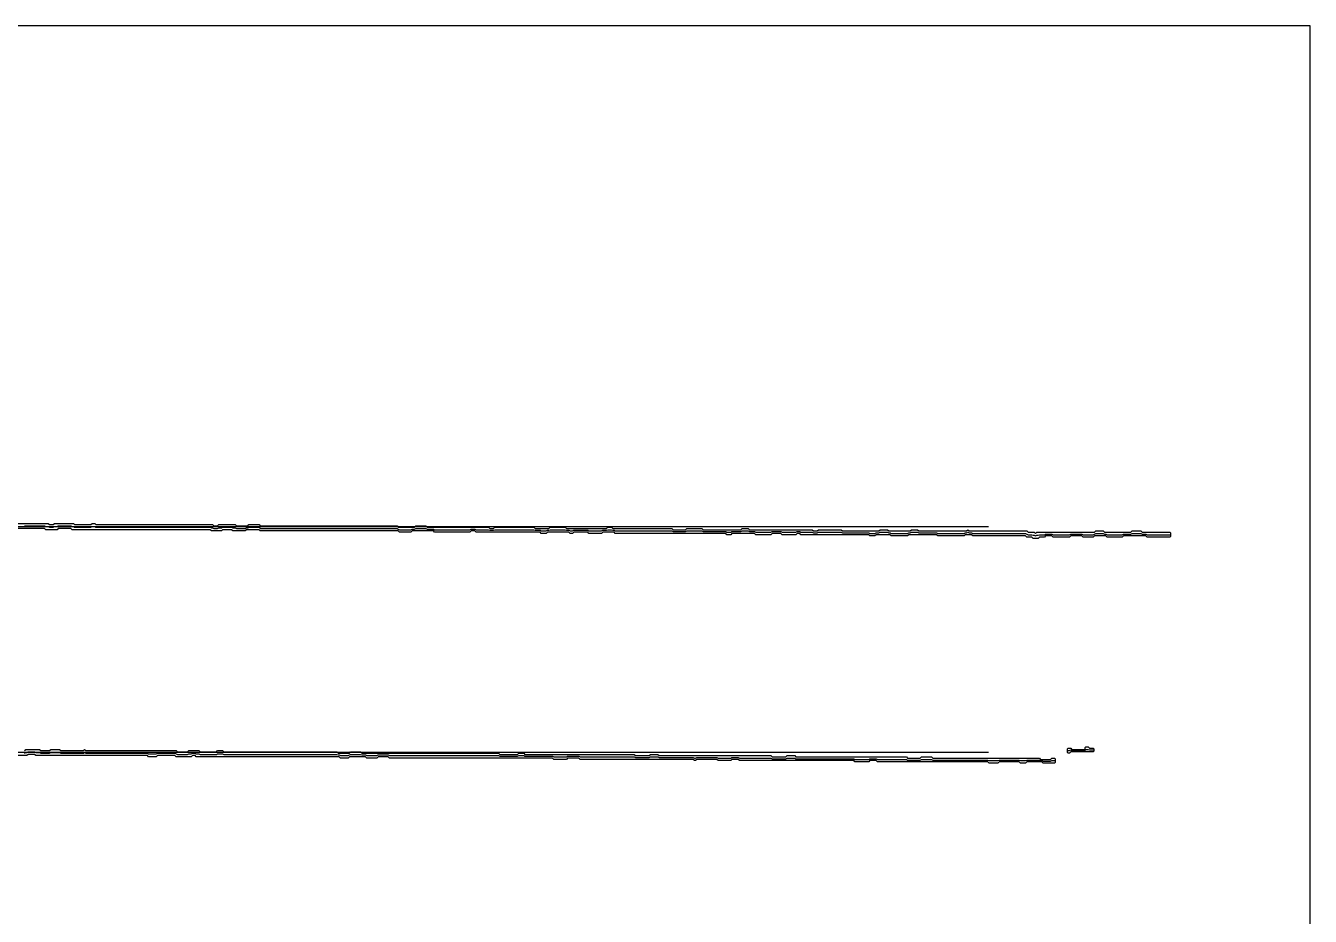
# Model space of a CAD drawing. Extents: x 0 to 57.2, y 0 to 39.6.
# Drawn here: x 28.58 to 57.16, y 19.8 to 39.6 of the extents above; entities that cross this region are included whole.
import ezdxf

# ---------------------------------------------------------------- set-up
doc = ezdxf.new("R2010")
doc.units = 13
for name, color, linetype in [('DESIGN_SCAN_PATH', 5, 'Continuous'), ('SEM_FRAME', 8, 'Continuous'), ('SEM_OBSERVED_CENTERLINES', 3, 'Continuous'), ('SEM_OBSERVED_CONTOURS', 2, 'Continuous')]:
    doc.layers.add(name, color=color, linetype=linetype)

msp = doc.modelspace()

# ---------------------------------------------------------------- linework, layer by layer
at = {"layer": 'DESIGN_SCAN_PATH'}
for points in [[(0, 28.4682), (50, 28.4682)], [(50, 23.4444), (0, 23.4444)]]:
    msp.add_lwpolyline(points, dxfattribs=at)
at = {"layer": 'SEM_FRAME'}
msp.add_lwpolyline([(0, 0), (57.15968, 0), (57.15968, 39.60429), (0, 39.60429)], close=True, dxfattribs=at)
at = {"layer": 'SEM_OBSERVED_CENTERLINES'}
for points in [[(28.55193, 28.482155), (28.57984, 28.482155), (28.60775, 28.482155), (28.63566, 28.482155), (28.66357, 28.482155), (28.69148, 28.482155), (28.71939, 28.482155), (28.7473, 28.482155), (28.77521, 28.482155), (28.80312, 28.482155), (28.83103, 28.482155), (28.85894, 28.482155), (28.88685, 28.482155), (28.91476, 28.482155), (28.94267, 28.482155), (28.97058, 28.482155), (28.99849, 28.482155), (29.0264, 28.4682), (29.05431, 28.4682), (29.08222, 28.4682), (29.11013, 28.454245), (29.13804, 28.454245), (29.16595, 28.454245), (29.19386, 28.454245), (29.22177, 28.4682), (29.24968, 28.4682), (29.27759, 28.4682), (29.3055, 28.482155), (29.33341, 28.482155), (29.36132, 28.482155), (29.38923, 28.482155), (29.41714, 28.482155), (29.44505, 28.482155), (29.47296, 28.482155), (29.50087, 28.482155), (29.52878, 28.482155), (29.55669, 28.482155), (29.5846, 28.482155), (29.61251, 28.4682), (29.64042, 28.4682), (29.66833, 28.454245), (29.69624, 28.454245), (29.72415, 28.454245), (29.75206, 28.454245), (29.77997, 28.454245), (29.80788, 28.454245), (29.83579, 28.454245), (29.8637, 28.454245), (29.89161, 28.454245), (29.91952, 28.454245), (29.94743, 28.454245), (29.97534, 28.454245), (30.00325, 28.454245), (30.03116, 28.454245), (30.05907, 28.4682), (30.08698, 28.4682), (30.11489, 28.4682), (30.1428, 28.454245), (30.17071, 28.454245), (30.19862, 28.454245), (30.22653, 28.454245), (30.25444, 28.454245), (30.28235, 28.454245), (30.31026, 28.454245), (30.33817, 28.454245), (30.36608, 28.454245), (30.39399, 28.454245), (30.4219, 28.454245), (30.44981, 28.454245), (30.47772, 28.454245), (30.50563, 28.454245), (30.53354, 28.454245), (30.56145, 28.454245), (30.58936, 28.454245), (30.61727, 28.454245), (30.64518, 28.454245), (30.67309, 28.454245), (30.701, 28.454245), (30.72891, 28.454245), (30.75682, 28.454245), (30.78473, 28.454245), (30.81264, 28.454245), (30.84055, 28.454245), (30.86846, 28.454245), (30.89637, 28.454245), (30.92428, 28.454245), (30.95219, 28.454245), (30.9801, 28.454245), (31.00801, 28.454245), (31.03592, 28.454245), (31.06383, 28.454245), (31.09174, 28.454245), (31.11965, 28.454245), (31.14756, 28.454245), (31.17547, 28.454245), (31.20338, 28.454245), (31.23129, 28.454245), (31.2592, 28.454245), (31.28711, 28.454245), (31.31502, 28.454245), (31.34293, 28.454245), (31.37084, 28.454245), (31.39875, 28.454245), (31.42666, 28.454245), (31.45457, 28.454245), (31.48248, 28.454245), (31.51039, 28.454245), (31.5383, 28.454245), (31.56621, 28.454245), (31.59412, 28.454245), (31.62203, 28.454245), (31.64994, 28.454245), (31.67785, 28.454245), (31.70576, 28.454245), (31.73367, 28.454245), (31.76158, 28.454245), (31.78949, 28.454245), (31.8174, 28.454245), (31.84531, 28.454245), (31.87322, 28.454245), (31.90113, 28.454245), (31.92904, 28.454245), (31.95695, 28.454245), (31.98486, 28.454245), (32.01277, 28.454245), (32.04068, 28.454245), (32.06859, 28.454245), (32.0965, 28.454245), (32.12441, 28.454245), (32.15232, 28.454245), (32.18023, 28.454245), (32.20814, 28.454245), (32.23605, 28.454245), (32.26396, 28.454245), (32.29187, 28.454245), (32.31978, 28.454245), (32.34769, 28.454245), (32.3756, 28.454245), (32.40351, 28.454245), (32.43142, 28.454245), (32.45933, 28.454245), (32.48724, 28.454245), (32.51515, 28.454245), (32.54306, 28.454245), (32.57097, 28.454245), (32.59888, 28.454245), (32.62679, 28.454245), (32.6547, 28.454245), (32.68261, 28.454245), (32.71052, 28.44029), (32.73843, 28.44029), (32.76634, 28.426335), (32.79425, 28.426335), (32.82216, 28.426335), (32.85007, 28.426335), (32.87798, 28.44029), (32.90589, 28.44029), (32.9338, 28.44029), (32.96171, 28.454245), (32.98962, 28.454245), (33.01753, 28.454245), (33.04544, 28.454245), (33.07335, 28.454245), (33.10126, 28.454245), (33.12917, 28.454245), (33.15708, 28.454245), (33.18499, 28.44029), (33.2129, 28.44029), (33.24081, 28.44029), (33.26872, 28.426335), (33.29663, 28.426335), (33.32454, 28.426335), (33.35245, 28.426335), (33.38036, 28.426335), (33.40827, 28.426335), (33.43618, 28.426335), (33.46409, 28.426335), (33.492, 28.44029), (33.51991, 28.44029), (33.54782, 28.454245), (33.57573, 28.454245), (33.60364, 28.454245), (33.63155, 28.454245), (33.65946, 28.454245), (33.68737, 28.454245), (33.71528, 28.454245), (33.74319, 28.454245), (33.7711, 28.454245), (33.79901, 28.426335), (33.82692, 28.426335), (33.85483, 28.426335), (33.88274, 28.426335), (33.91065, 28.426335), (33.93856, 28.426335), (33.96647, 28.426335), (33.99438, 28.426335), (34.02229, 28.426335), (34.0502, 28.426335), (34.07811, 28.426335), (34.10602, 28.426335), (34.13393, 28.426335), (34.16184, 28.426335), (34.18975, 28.426335), (34.21766, 28.426335), (34.24557, 28.426335), (34.27348, 28.426335), (34.30139, 28.426335), (34.3293, 28.426335), (34.35721, 28.426335), (34.38512, 28.426335), (34.41303, 28.426335), (34.44094, 28.426335), (34.46885, 28.426335), (34.49676, 28.426335), (34.52467, 28.426335), (34.55258, 28.426335), (34.58049, 28.426335), (34.6084, 28.426335), (34.63631, 28.426335), (34.66422, 28.426335), (34.69213, 28.426335), (34.72004, 28.426335), (34.74795, 28.426335), (34.77586, 28.426335), (34.80377, 28.426335), (34.83168, 28.426335), (34.85959, 28.426335), (34.8875, 28.426335), (34.91541, 28.426335), (34.94332, 28.426335), (34.97123, 28.426335), (34.99914, 28.426335), (35.02705, 28.426335), (35.05496, 28.426335), (35.08287, 28.426335), (35.11078, 28.426335), (35.13869, 28.426335), (35.1666, 28.426335), (35.19451, 28.426335), (35.22242, 28.426335), (35.25033, 28.426335), (35.27824, 28.426335), (35.30615, 28.426335), (35.33406, 28.426335), (35.36197, 28.426335), (35.38988, 28.426335), (35.41779, 28.426335), (35.4457, 28.426335), (35.47361, 28.426335), (35.50152, 28.426335), (35.52943, 28.426335), (35.55734, 28.426335), (35.58525, 28.426335), (35.61316, 28.426335), (35.64107, 28.426335), (35.66898, 28.426335), (35.69689, 28.426335), (35.7248, 28.426335), (35.75271, 28.426335), (35.78062, 28.426335), (35.80853, 28.426335), (35.83644, 28.426335), (35.86435, 28.426335), (35.89226, 28.426335), (35.92017, 28.426335), (35.94808, 28.426335), (35.97599, 28.426335), (36.0039, 28.426335), (36.03181, 28.426335), (36.05972, 28.426335), (36.08763, 28.426335), (36.11554, 28.426335), (36.14345, 28.426335), (36.17136, 28.426335), (36.19927, 28.426335), (36.22718, 28.426335), (36.25509, 28.426335), (36.283, 28.426335), (36.31091, 28.426335), (36.33882, 28.426335), (36.36673, 28.426335), (36.39464, 28.426335), (36.42255, 28.426335), (36.45046, 28.426335), (36.47837, 28.426335), (36.50628, 28.426335), (36.53419, 28.426335), (36.5621, 28.426335), (36.59001, 28.426335), (36.61792, 28.426335), (36.64583, 28.426335), (36.67374, 28.426335), (36.70165, 28.426335), (36.72956, 28.426335), (36.75747, 28.426335), (36.78538, 28.426335), (36.81329, 28.426335), (36.8412, 28.426335), (36.86911, 28.41238), (36.89702, 28.398425), (36.92493, 28.398425), (36.95284, 28.398425), (36.98075, 28.398425), (37.00866, 28.398425), (37.03657, 28.398425), (37.06448, 28.398425), (37.09239, 28.398425), (37.1203, 28.398425), (37.14821, 28.398425), (37.17612, 28.41238), (37.20403, 28.41238), (37.23194, 28.41238), (37.25985, 28.426335), (37.28776, 28.426335), (37.31567, 28.426335), (37.34358, 28.426335), (37.37149, 28.426335), (37.3994, 28.426335), (37.42731, 28.426335), (37.45522, 28.426335), (37.48313, 28.426335), (37.51104, 28.41238), (37.53895, 28.41238), (37.56686, 28.41238), (37.59477, 28.41238), (37.62268, 28.41238), (37.65059, 28.41238), (37.6785, 28.398425), (37.70641, 28.398425), (37.73432, 28.398425), (37.76223, 28.398425), (37.79014, 28.398425), (37.81805, 28.398425), (37.84596, 28.398425), (37.87387, 28.398425), (37.90178, 28.398425), (37.92969, 28.398425), (37.9576, 28.398425), (37.98551, 28.398425), (38.01342, 28.398425), (38.04133, 28.398425), (38.06924, 28.398425), (38.09715, 28.398425), (38.12506, 28.398425), (38.15297, 28.398425), (38.18088, 28.398425), (38.20879, 28.398425), (38.2367, 28.398425), (38.26461, 28.398425), (38.29252, 28.398425), (38.32043, 28.398425), (38.34834, 28.398425), (38.37625, 28.398425), (38.40416, 28.398425), (38.43207, 28.398425), (38.45998, 28.398425), (38.48789, 28.41238), (38.5158, 28.41238), (38.54371, 28.41238), (38.57162, 28.41238), (38.59953, 28.398425), (38.62744, 28.398425), (38.65535, 28.398425), (38.68326, 28.398425), (38.71117, 28.398425), (38.73908, 28.398425), (38.76699, 28.398425), (38.7949, 28.398425), (38.82281, 28.398425), (38.85072, 28.398425), (38.87863, 28.398425), (38.90654, 28.38447), (38.93445, 28.38447), (38.96236, 28.38447), (38.99027, 28.38447), (39.01818, 28.398425), (39.04609, 28.398425), (39.074, 28.398425), (39.10191, 28.398425), (39.12982, 28.398425), (39.15773, 28.398425), (39.18564, 28.398425), (39.21355, 28.398425), (39.24146, 28.398425), (39.26937, 28.398425), (39.29728, 28.398425), (39.32519, 28.398425), (39.3531, 28.398425), (39.38101, 28.398425), (39.40892, 28.398425), (39.43683, 28.398425), (39.46474, 28.398425), (39.49265, 28.398425), (39.52056, 28.398425), (39.54847, 28.398425), (39.57638, 28.398425), (39.60429, 28.398425), (39.6322, 28.398425), (39.66011, 28.398425), (39.68802, 28.398425), (39.71593, 28.398425), (39.74384, 28.398425), (39.77175, 28.398425), (39.79966, 28.398425), (39.82757, 28.398425), (39.85548, 28.398425), (39.88339, 28.398425), (39.9113, 28.38447), (39.93921, 28.38447), (39.96712, 28.38447), (39.99503, 28.38447), (40.02294, 28.38447), (40.05085, 28.370515), (40.07876, 28.370515), (40.10667, 28.370515), (40.13458, 28.370515), (40.16249, 28.370515), (40.1904, 28.38447), (40.21831, 28.38447), (40.24622, 28.398425), (40.27413, 28.398425), (40.30204, 28.398425), (40.32995, 28.398425), (40.35786, 28.398425), (40.38577, 28.398425), (40.41368, 28.398425), (40.44159, 28.398425), (40.4695, 28.398425), (40.49741, 28.398425), (40.52532, 28.398425), (40.55323, 28.398425), (40.58114, 28.398425), (40.60905, 28.38447), (40.63696, 28.38447), (40.66487, 28.38447), (40.69278, 28.370515), (40.72069, 28.370515), (40.7486, 28.370515), (40.77651, 28.38447), (40.80442, 28.38447), (40.83233, 28.38447), (40.86024, 28.38447), (40.88815, 28.38447), (40.91606, 28.38447), (40.94397, 28.38447), (40.97188, 28.38447), (40.99979, 28.38447), (41.0277, 28.38447), (41.05561, 28.38447), (41.08352, 28.38447), (41.11143, 28.370515), (41.13934, 28.370515), (41.16725, 28.370515), (41.19516, 28.370515), (41.22307, 28.370515), (41.25098, 28.370515), (41.27889, 28.370515), (41.3068, 28.370515), (41.33471, 28.370515), (41.36262, 28.370515), (41.39053, 28.370515), (41.41844, 28.38447), (41.44635, 28.38447), (41.47426, 28.38447), (41.50217, 28.38447), (41.53008, 28.398425), (41.55799, 28.398425), (41.5859, 28.398425), (41.61381, 28.398425), (41.64172, 28.38447), (41.66963, 28.38447), (41.69754, 28.370515), (41.72545, 28.370515), (41.75336, 28.370515), (41.78127, 28.370515), (41.80918, 28.370515), (41.83709, 28.370515), (41.865, 28.370515), (41.89291, 28.370515), (41.92082, 28.370515), (41.94873, 28.370515), (41.97664, 28.370515), (42.00455, 28.370515), (42.03246, 28.370515), (42.06037, 28.370515), (42.08828, 28.370515), (42.11619, 28.370515), (42.1441, 28.370515), (42.17201, 28.370515), (42.19992, 28.370515), (42.22783, 28.370515), (42.25574, 28.370515), (42.28365, 28.370515), (42.31156, 28.370515), (42.33947, 28.370515), (42.36738, 28.370515), (42.39529, 28.370515), (42.4232, 28.370515), (42.45111, 28.370515), (42.47902, 28.370515), (42.50693, 28.370515), (42.53484, 28.370515), (42.56275, 28.370515), (42.59066, 28.370515), (42.61857, 28.370515), (42.64648, 28.370515), (42.67439, 28.370515), (42.7023, 28.370515), (42.73021, 28.370515), (42.75812, 28.370515), (42.78603, 28.370515), (42.81394, 28.370515), (42.84185, 28.370515), (42.86976, 28.370515), (42.89767, 28.370515), (42.92558, 28.370515), (42.95349, 28.370515), (42.9814, 28.35656), (43.00931, 28.35656), (43.03722, 28.35656), (43.06513, 28.35656), (43.09304, 28.35656), (43.12095, 28.35656), (43.14886, 28.35656), (43.17677, 28.35656), (43.20468, 28.35656), (43.23259, 28.35656), (43.2605, 28.35656), (43.28841, 28.370515), (43.31632, 28.370515), (43.34423, 28.370515), (43.37214, 28.370515), (43.40005, 28.370515), (43.42796, 28.370515), (43.45587, 28.370515), (43.48378, 28.370515), (43.51169, 28.370515), (43.5396, 28.370515), (43.56751, 28.370515), (43.59542, 28.370515), (43.62333, 28.370515), (43.65124, 28.35656), (43.67915, 28.35656), (43.70706, 28.35656), (43.73497, 28.35656), (43.76288, 28.35656), (43.79079, 28.35656), (43.8187, 28.35656), (43.84661, 28.35656), (43.87452, 28.35656), (43.90243, 28.35656), (43.93034, 28.35656), (43.95825, 28.35656), (43.98616, 28.35656), (44.01407, 28.35656), (44.04198, 28.35656), (44.06989, 28.35656), (44.0978, 28.35656), (44.12571, 28.35656), (44.15362, 28.35656), (44.18153, 28.342605), (44.20944, 28.342605), (44.23735, 28.342605), (44.26526, 28.342605), (44.29317, 28.35656), (44.32108, 28.35656), (44.34899, 28.35656), (44.3769, 28.35656), (44.40481, 28.35656), (44.43272, 28.35656), (44.46063, 28.35656), (44.48854, 28.35656), (44.51645, 28.370515), (44.54436, 28.370515), (44.57227, 28.370515), (44.60018, 28.370515), (44.62809, 28.370515), (44.656, 28.370515), (44.68391, 28.35656), (44.71182, 28.35656), (44.73973, 28.35656), (44.76764, 28.35656), (44.79555, 28.35656), (44.82346, 28.342605), (44.85137, 28.342605), (44.87928, 28.342605), (44.90719, 28.342605), (44.9351, 28.342605), (44.96301, 28.342605), (44.99092, 28.342605), (45.01883, 28.342605), (45.04674, 28.342605), (45.07465, 28.342605), (45.10256, 28.342605), (45.13047, 28.342605), (45.15838, 28.342605), (45.18629, 28.35656), (45.2142, 28.35656), (45.24211, 28.35656), (45.27002, 28.35656), (45.29793, 28.35656), (45.32584, 28.35656), (45.35375, 28.35656), (45.38166, 28.35656), (45.40957, 28.342605), (45.43748, 28.342605), (45.46539, 28.342605), (45.4933, 28.342605), (45.52121, 28.342605), (45.54912, 28.342605), (45.57703, 28.342605), (45.60494, 28.342605), (45.63285, 28.342605), (45.66076, 28.342605), (45.68867, 28.342605), (45.71658, 28.342605), (45.74449, 28.35656), (45.7724, 28.35656), (45.80031, 28.35656), (45.82822, 28.342605), (45.85613, 28.342605), (45.88404, 28.342605), (45.91195, 28.342605), (45.93986, 28.342605), (45.96777, 28.342605), (45.99568, 28.342605), (46.02359, 28.342605), (46.0515, 28.342605), (46.07941, 28.342605), (46.10732, 28.32865), (46.13523, 28.32865), (46.16314, 28.32865), (46.19105, 28.32865), (46.21896, 28.342605), (46.24687, 28.342605), (46.27478, 28.342605), (46.30269, 28.342605), (46.3306, 28.342605), (46.35851, 28.342605), (46.38642, 28.342605), (46.41433, 28.342605), (46.44224, 28.342605), (46.47015, 28.342605), (46.49806, 28.342605), (46.52597, 28.342605), (46.55388, 28.342605), (46.58179, 28.342605), (46.6097, 28.342605), (46.63761, 28.342605), (46.66552, 28.342605), (46.69343, 28.342605), (46.72134, 28.342605), (46.74925, 28.32865), (46.77716, 28.32865), (46.80507, 28.32865), (46.83298, 28.32865), (46.86089, 28.32865), (46.8888, 28.32865), (46.91671, 28.32865), (46.94462, 28.32865), (46.97253, 28.32865), (47.00044, 28.32865), (47.02835, 28.32865), (47.05626, 28.32865), (47.08417, 28.32865), (47.11208, 28.32865), (47.13999, 28.32865), (47.1679, 28.32865), (47.19581, 28.32865), (47.22372, 28.32865), (47.25163, 28.32865), (47.27954, 28.32865), (47.30745, 28.32865), (47.33536, 28.32865), (47.36327, 28.314695), (47.39118, 28.314695), (47.41909, 28.314695), (47.447, 28.314695), (47.47491, 28.314695), (47.50282, 28.32865), (47.53073, 28.32865), (47.55864, 28.32865), (47.58655, 28.342605), (47.61446, 28.342605), (47.64237, 28.342605), (47.67028, 28.342605), (47.69819, 28.342605), (47.7261, 28.342605), (47.75401, 28.342605), (47.78192, 28.32865), (47.80983, 28.32865), (47.83774, 28.314695), (47.86565, 28.314695), (47.89356, 28.314695), (47.92147, 28.314695), (47.94938, 28.314695), (47.97729, 28.314695), (48.0052, 28.314695), (48.03311, 28.314695), (48.06102, 28.314695), (48.08893, 28.314695), (48.11684, 28.314695), (48.14475, 28.314695), (48.17266, 28.314695), (48.20057, 28.314695), (48.22848, 28.32865), (48.25639, 28.32865), (48.2843, 28.342605), (48.31221, 28.342605), (48.34012, 28.342605), (48.36803, 28.342605), (48.39594, 28.342605), (48.42385, 28.342605), (48.45176, 28.32865), (48.47967, 28.32865), (48.50758, 28.32865), (48.53549, 28.32865), (48.5634, 28.32865), (48.59131, 28.32865), (48.61922, 28.32865), (48.64713, 28.32865), (48.67504, 28.32865), (48.70295, 28.32865), (48.73086, 28.32865), (48.75877, 28.32865), (48.78668, 28.32865), (48.81459, 28.32865), (48.8425, 28.32865), (48.87041, 28.314695), (48.89832, 28.314695), (48.92623, 28.314695), (48.95414, 28.314695), (48.98205, 28.314695), (49.00996, 28.314695), (49.03787, 28.314695), (49.06578, 28.314695), (49.09369, 28.314695), (49.1216, 28.314695), (49.14951, 28.314695), (49.17742, 28.314695), (49.20533, 28.314695), (49.23324, 28.314695), (49.26115, 28.314695), (49.28906, 28.314695), (49.31697, 28.314695), (49.34488, 28.314695), (49.37279, 28.314695), (49.4007, 28.314695), (49.42861, 28.314695), (49.45652, 28.314695), (49.48443, 28.32865), (49.51234, 28.32865), (49.54025, 28.342605), (49.56816, 28.32865), (49.59607, 28.32865), (49.62398, 28.32865), (49.65189, 28.314695), (49.6798, 28.314695), (49.70771, 28.314695), (49.73562, 28.314695), (49.76353, 28.314695), (49.79144, 28.314695), (49.81935, 28.314695), (49.84726, 28.314695), (49.87517, 28.314695), (49.90308, 28.314695), (49.93099, 28.314695), (49.9589, 28.314695), (49.98681, 28.314695), (50.01472, 28.314695), (50.04263, 28.314695), (50.07054, 28.314695), (50.09845, 28.314695), (50.12636, 28.314695), (50.15427, 28.314695), (50.18218, 28.314695), (50.21009, 28.314695), (50.238, 28.314695), (50.26591, 28.314695), (50.29382, 28.314695), (50.32173, 28.314695), (50.34964, 28.314695), (50.37755, 28.314695), (50.40546, 28.314695), (50.43337, 28.314695), (50.46128, 28.314695), (50.48919, 28.314695), (50.5171, 28.314695), (50.54501, 28.314695), (50.57292, 28.314695), (50.60083, 28.314695), (50.62874, 28.314695), (50.65665, 28.314695), (50.68456, 28.314695), (50.71247, 28.314695), (50.74038, 28.314695), (50.76829, 28.314695), (50.7962, 28.314695), (50.82411, 28.314695), (50.85202, 28.30074), (50.87993, 28.286785), (50.90784, 28.286785), (50.93575, 28.286785), (50.96366, 28.286785), (50.99157, 28.27283), (51.01948, 28.27283), (51.04739, 28.258875), (51.0753, 28.27283), (51.10321, 28.27283), (51.13112, 28.286785), (51.15903, 28.286785), (51.18694, 28.286785), (51.21485, 28.286785), (51.24276, 28.286785), (51.27067, 28.30074), (51.29858, 28.30074), (51.32649, 28.30074), (51.3544, 28.30074), (51.38231, 28.30074), (51.41022, 28.30074), (51.43813, 28.286785), (51.46604, 28.286785), (51.49395, 28.286785), (51.52186, 28.286785), (51.54977, 28.286785), (51.57768, 28.286785), (51.60559, 28.286785), (51.6335, 28.286785), (51.66141, 28.286785), (51.68932, 28.286785), (51.71723, 28.286785), (51.74514, 28.286785), (51.77305, 28.286785), (51.80096, 28.286785), (51.82887, 28.30074), (51.85678, 28.30074), (51.88469, 28.30074), (51.9126, 28.30074), (51.94051, 28.30074), (51.96842, 28.30074), (51.99633, 28.30074), (52.02424, 28.30074), (52.05215, 28.30074), (52.08006, 28.30074), (52.10797, 28.286785), (52.13588, 28.286785), (52.16379, 28.286785), (52.1917, 28.286785), (52.21961, 28.286785), (52.24752, 28.286785), (52.27543, 28.286785), (52.30334, 28.286785), (52.33125, 28.286785), (52.35916, 28.30074), (52.38707, 28.314695), (52.41498, 28.314695), (52.44289, 28.314695), (52.4708, 28.314695), (52.49871, 28.314695), (52.52662, 28.314695), (52.55453, 28.314695), (52.58244, 28.30074), (52.61035, 28.30074), (52.63826, 28.286785), (52.66617, 28.286785), (52.69408, 28.286785), (52.72199, 28.286785), (52.7499, 28.286785), (52.77781, 28.286785), (52.80572, 28.286785), (52.83363, 28.286785), (52.86154, 28.286785), (52.88945, 28.286785), (52.91736, 28.286785), (52.94527, 28.286785), (52.97318, 28.286785), (53.00109, 28.30074), (53.029, 28.30074), (53.05691, 28.30074), (53.08482, 28.30074), (53.11273, 28.30074), (53.14064, 28.30074), (53.16855, 28.30074), (53.19646, 28.314695), (53.22437, 28.314695), (53.25228, 28.314695), (53.28019, 28.314695), (53.3081, 28.314695), (53.33601, 28.314695), (53.36392, 28.314695), (53.39183, 28.314695), (53.41974, 28.30074), (53.44765, 28.30074), (53.47556, 28.30074), (53.50347, 28.30074), (53.53138, 28.286785), (53.55929, 28.286785), (53.5872, 28.286785), (53.61511, 28.286785), (53.64302, 28.286785), (53.67093, 28.286785), (53.69884, 28.286785), (53.72675, 28.286785), (53.75466, 28.286785), (53.78257, 28.286785), (53.81048, 28.286785), (53.83839, 28.286785), (53.8663, 28.286785), (53.89421, 28.286785), (53.92212, 28.286785), (53.95003, 28.286785), (53.97794, 28.286785), (54.00585, 28.286785), (54.03376, 28.286785)], [(28.55193, 23.430445), (28.57984, 23.4444), (28.60775, 23.4444), (28.63566, 23.458355), (28.66357, 23.458355), (28.69148, 23.458355), (28.71939, 23.458355), (28.7473, 23.458355), (28.77521, 23.458355), (28.80312, 23.4444), (28.83103, 23.4444), (28.85894, 23.4444), (28.88685, 23.4444), (28.91476, 23.430445), (28.94267, 23.430445), (28.97058, 23.430445), (28.99849, 23.430445), (29.0264, 23.430445), (29.05431, 23.430445), (29.08222, 23.430445), (29.11013, 23.430445), (29.13804, 23.4444), (29.16595, 23.4444), (29.19386, 23.4444), (29.22177, 23.4444), (29.24968, 23.4444), (29.27759, 23.4444), (29.3055, 23.4444), (29.33341, 23.4444), (29.36132, 23.430445), (29.38923, 23.430445), (29.41714, 23.430445), (29.44505, 23.430445), (29.47296, 23.430445), (29.50087, 23.430445), (29.52878, 23.430445), (29.55669, 23.430445), (29.5846, 23.430445), (29.61251, 23.430445), (29.64042, 23.430445), (29.66833, 23.430445), (29.69624, 23.430445), (29.72415, 23.430445), (29.75206, 23.430445), (29.77997, 23.430445), (29.80788, 23.430445), (29.83579, 23.430445), (29.8637, 23.430445), (29.89161, 23.4444), (29.91952, 23.430445), (29.94743, 23.430445), (29.97534, 23.430445), (30.00325, 23.430445), (30.03116, 23.430445), (30.05907, 23.430445), (30.08698, 23.430445), (30.11489, 23.430445), (30.1428, 23.430445), (30.17071, 23.430445), (30.19862, 23.430445), (30.22653, 23.430445), (30.25444, 23.430445), (30.28235, 23.430445), (30.31026, 23.430445), (30.33817, 23.430445), (30.36608, 23.430445), (30.39399, 23.430445), (30.4219, 23.430445), (30.44981, 23.430445), (30.47772, 23.430445), (30.50563, 23.430445), (30.53354, 23.430445), (30.56145, 23.430445), (30.58936, 23.430445), (30.61727, 23.430445), (30.64518, 23.430445), (30.67309, 23.430445), (30.701, 23.430445), (30.72891, 23.430445), (30.75682, 23.430445), (30.78473, 23.430445), (30.81264, 23.430445), (30.84055, 23.430445), (30.86846, 23.430445), (30.89637, 23.430445), (30.92428, 23.430445), (30.95219, 23.430445), (30.9801, 23.430445), (31.00801, 23.430445), (31.03592, 23.430445), (31.06383, 23.430445), (31.09174, 23.430445), (31.11965, 23.430445), (31.14756, 23.430445), (31.17547, 23.430445), (31.20338, 23.430445), (31.23129, 23.430445), (31.2592, 23.430445), (31.28711, 23.430445), (31.31502, 23.41649), (31.34293, 23.41649), (31.37084, 23.41649), (31.39875, 23.41649), (31.42666, 23.41649), (31.45457, 23.41649), (31.48248, 23.41649), (31.51039, 23.430445), (31.5383, 23.430445), (31.56621, 23.430445), (31.59412, 23.430445), (31.62203, 23.430445), (31.64994, 23.430445), (31.67785, 23.430445), (31.70576, 23.430445), (31.73367, 23.430445), (31.76158, 23.430445), (31.78949, 23.430445), (31.8174, 23.430445), (31.84531, 23.430445), (31.87322, 23.430445), (31.90113, 23.430445), (31.92904, 23.41649), (31.95695, 23.402535), (31.98486, 23.402535), (32.01277, 23.402535), (32.04068, 23.402535), (32.06859, 23.402535), (32.0965, 23.402535), (32.12441, 23.402535), (32.15232, 23.402535), (32.18023, 23.402535), (32.20814, 23.41649), (32.23605, 23.41649), (32.26396, 23.41649), (32.29187, 23.430445), (32.31978, 23.430445), (32.34769, 23.430445), (32.3756, 23.41649), (32.40351, 23.41649), (32.43142, 23.41649), (32.45933, 23.402535), (32.48724, 23.402535), (32.51515, 23.402535), (32.54306, 23.402535), (32.57097, 23.402535), (32.59888, 23.402535), (32.62679, 23.402535), (32.6547, 23.402535), (32.68261, 23.402535), (32.71052, 23.402535), (32.73843, 23.402535), (32.76634, 23.402535), (32.79425, 23.402535), (32.82216, 23.402535), (32.85007, 23.41649), (32.87798, 23.41649), (32.90589, 23.41649), (32.9338, 23.41649), (32.96171, 23.41649), (32.98962, 23.402535), (33.01753, 23.402535), (33.04544, 23.402535), (33.07335, 23.402535), (33.10126, 23.402535), (33.12917, 23.402535), (33.15708, 23.402535), (33.18499, 23.402535), (33.2129, 23.402535), (33.24081, 23.402535), (33.26872, 23.402535), (33.29663, 23.402535), (33.32454, 23.402535), (33.35245, 23.402535), (33.38036, 23.402535), (33.40827, 23.402535), (33.43618, 23.402535), (33.46409, 23.402535), (33.492, 23.402535), (33.51991, 23.402535), (33.54782, 23.402535), (33.57573, 23.402535), (33.60364, 23.402535), (33.63155, 23.402535), (33.65946, 23.402535), (33.68737, 23.402535), (33.71528, 23.402535), (33.74319, 23.402535), (33.7711, 23.402535), (33.79901, 23.402535), (33.82692, 23.402535), (33.85483, 23.402535), (33.88274, 23.402535), (33.91065, 23.402535), (33.93856, 23.402535), (33.96647, 23.402535), (33.99438, 23.402535), (34.02229, 23.402535), (34.0502, 23.402535), (34.07811, 23.402535), (34.10602, 23.402535), (34.13393, 23.402535), (34.16184, 23.402535), (34.18975, 23.402535), (34.21766, 23.402535), (34.24557, 23.402535), (34.27348, 23.402535), (34.30139, 23.402535), (34.3293, 23.402535), (34.35721, 23.402535), (34.38512, 23.402535), (34.41303, 23.402535), (34.44094, 23.402535), (34.46885, 23.402535), (34.49676, 23.402535), (34.52467, 23.402535), (34.55258, 23.402535), (34.58049, 23.402535), (34.6084, 23.402535), (34.63631, 23.402535), (34.66422, 23.402535), (34.69213, 23.402535), (34.72004, 23.402535), (34.74795, 23.402535), (34.77586, 23.402535), (34.80377, 23.402535), (34.83168, 23.402535), (34.85959, 23.402535), (34.8875, 23.402535), (34.91541, 23.402535), (34.94332, 23.402535), (34.97123, 23.402535), (34.99914, 23.402535), (35.02705, 23.402535), (35.05496, 23.402535), (35.08287, 23.402535), (35.11078, 23.402535), (35.13869, 23.402535), (35.1666, 23.402535), (35.19451, 23.402535), (35.22242, 23.402535), (35.25033, 23.402535), (35.27824, 23.402535), (35.30615, 23.402535), (35.33406, 23.402535), (35.36197, 23.402535), (35.38988, 23.402535), (35.41779, 23.402535), (35.4457, 23.402535), (35.47361, 23.402535), (35.50152, 23.402535), (35.52943, 23.38858), (35.55734, 23.38858), (35.58525, 23.374625), (35.61316, 23.374625), (35.64107, 23.374625), (35.66898, 23.374625), (35.69689, 23.374625), (35.7248, 23.374625), (35.75271, 23.374625), (35.78062, 23.38858), (35.80853, 23.402535), (35.83644, 23.402535), (35.86435, 23.402535), (35.89226, 23.402535), (35.92017, 23.402535), (35.94808, 23.402535), (35.97599, 23.402535), (36.0039, 23.402535), (36.03181, 23.402535), (36.05972, 23.38858), (36.08763, 23.38858), (36.11554, 23.38858), (36.14345, 23.38858), (36.17136, 23.374625), (36.19927, 23.374625), (36.22718, 23.374625), (36.25509, 23.374625), (36.283, 23.374625), (36.31091, 23.374625), (36.33882, 23.374625), (36.36673, 23.374625), (36.39464, 23.374625), (36.42255, 23.38858), (36.45046, 23.38858), (36.47837, 23.38858), (36.50628, 23.38858), (36.53419, 23.38858), (36.5621, 23.38858), (36.59001, 23.38858), (36.61792, 23.38858), (36.64583, 23.38858), (36.67374, 23.374625), (36.70165, 23.374625), (36.72956, 23.374625), (36.75747, 23.374625), (36.78538, 23.374625), (36.81329, 23.374625), (36.8412, 23.374625), (36.86911, 23.374625), (36.89702, 23.374625), (36.92493, 23.374625), (36.95284, 23.374625), (36.98075, 23.374625), (37.00866, 23.374625), (37.03657, 23.374625), (37.06448, 23.374625), (37.09239, 23.374625), (37.1203, 23.374625), (37.14821, 23.374625), (37.17612, 23.374625), (37.20403, 23.374625), (37.23194, 23.374625), (37.25985, 23.374625), (37.28776, 23.374625), (37.31567, 23.374625), (37.34358, 23.374625), (37.37149, 23.374625), (37.3994, 23.374625), (37.42731, 23.374625), (37.45522, 23.374625), (37.48313, 23.374625), (37.51104, 23.374625), (37.53895, 23.374625), (37.56686, 23.374625), (37.59477, 23.374625), (37.62268, 23.374625), (37.65059, 23.374625), (37.6785, 23.374625), (37.70641, 23.374625), (37.73432, 23.374625), (37.76223, 23.374625), (37.79014, 23.374625), (37.81805, 23.374625), (37.84596, 23.374625), (37.87387, 23.374625), (37.90178, 23.374625), (37.92969, 23.374625), (37.9576, 23.374625), (37.98551, 23.374625), (38.01342, 23.374625), (38.04133, 23.374625), (38.06924, 23.374625), (38.09715, 23.374625), (38.12506, 23.374625), (38.15297, 23.374625), (38.18088, 23.374625), (38.20879, 23.374625), (38.2367, 23.374625), (38.26461, 23.374625), (38.29252, 23.374625), (38.32043, 23.374625), (38.34834, 23.374625), (38.37625, 23.374625), (38.40416, 23.374625), (38.43207, 23.374625), (38.45998, 23.374625), (38.48789, 23.374625), (38.5158, 23.374625), (38.54371, 23.374625), (38.57162, 23.374625), (38.59953, 23.374625), (38.62744, 23.374625), (38.65535, 23.374625), (38.68326, 23.374625), (38.71117, 23.374625), (38.73908, 23.374625), (38.76699, 23.374625), (38.7949, 23.374625), (38.82281, 23.374625), (38.85072, 23.374625), (38.87863, 23.374625), (38.90654, 23.374625), (38.93445, 23.374625), (38.96236, 23.374625), (38.99027, 23.374625), (39.01818, 23.374625), (39.04609, 23.374625), (39.074, 23.374625), (39.10191, 23.374625), (39.12982, 23.36067), (39.15773, 23.36067), (39.18564, 23.36067), (39.21355, 23.36067), (39.24146, 23.36067), (39.26937, 23.36067), (39.29728, 23.36067), (39.32519, 23.36067), (39.3531, 23.36067), (39.38101, 23.36067), (39.40892, 23.36067), (39.43683, 23.36067), (39.46474, 23.36067), (39.49265, 23.36067), (39.52056, 23.36067), (39.54847, 23.374625), (39.57638, 23.374625), (39.60429, 23.374625), (39.6322, 23.374625), (39.66011, 23.374625), (39.68802, 23.36067), (39.71593, 23.36067), (39.74384, 23.36067), (39.77175, 23.36067), (39.79966, 23.36067), (39.82757, 23.36067), (39.85548, 23.36067), (39.88339, 23.36067), (39.9113, 23.36067), (39.93921, 23.36067), (39.96712, 23.36067), (39.99503, 23.36067), (40.02294, 23.36067), (40.05085, 23.36067), (40.07876, 23.36067), (40.10667, 23.36067), (40.13458, 23.36067), (40.16249, 23.36067), (40.1904, 23.36067), (40.21831, 23.36067), (40.24622, 23.36067), (40.27413, 23.36067), (40.30204, 23.36067), (40.32995, 23.346715), (40.35786, 23.346715), (40.38577, 23.346715), (40.41368, 23.346715), (40.44159, 23.346715), (40.4695, 23.346715), (40.49741, 23.346715), (40.52532, 23.346715), (40.55323, 23.346715), (40.58114, 23.346715), (40.60905, 23.346715), (40.63696, 23.36067), (40.66487, 23.36067), (40.69278, 23.36067), (40.72069, 23.36067), (40.7486, 23.36067), (40.77651, 23.36067), (40.80442, 23.36067), (40.83233, 23.36067), (40.86024, 23.36067), (40.88815, 23.36067), (40.91606, 23.346715), (40.94397, 23.346715), (40.97188, 23.346715), (40.99979, 23.346715), (41.0277, 23.346715), (41.05561, 23.346715), (41.08352, 23.346715), (41.11143, 23.346715), (41.13934, 23.346715), (41.16725, 23.346715), (41.19516, 23.346715), (41.22307, 23.346715), (41.25098, 23.346715), (41.27889, 23.346715), (41.3068, 23.346715), (41.33471, 23.346715), (41.36262, 23.346715), (41.39053, 23.346715), (41.41844, 23.346715), (41.44635, 23.346715), (41.47426, 23.346715), (41.50217, 23.346715), (41.53008, 23.346715), (41.55799, 23.346715), (41.5859, 23.346715), (41.61381, 23.346715), (41.64172, 23.346715), (41.66963, 23.346715), (41.69754, 23.346715), (41.72545, 23.346715), (41.75336, 23.346715), (41.78127, 23.346715), (41.80918, 23.346715), (41.83709, 23.346715), (41.865, 23.346715), (41.89291, 23.346715), (41.92082, 23.346715), (41.94873, 23.346715), (41.97664, 23.346715), (42.00455, 23.346715), (42.03246, 23.346715), (42.06037, 23.346715), (42.08828, 23.346715), (42.11619, 23.346715), (42.1441, 23.33276), (42.17201, 23.33276), (42.19992, 23.33276), (42.22783, 23.33276), (42.25574, 23.33276), (42.28365, 23.33276), (42.31156, 23.33276), (42.33947, 23.33276), (42.36738, 23.33276), (42.39529, 23.33276), (42.4232, 23.33276), (42.45111, 23.33276), (42.47902, 23.346715), (42.50693, 23.346715), (42.53484, 23.346715), (42.56275, 23.346715), (42.59066, 23.346715), (42.61857, 23.346715), (42.64648, 23.346715), (42.67439, 23.33276), (42.7023, 23.33276), (42.73021, 23.33276), (42.75812, 23.33276), (42.78603, 23.33276), (42.81394, 23.33276), (42.84185, 23.33276), (42.86976, 23.33276), (42.89767, 23.33276), (42.92558, 23.33276), (42.95349, 23.33276), (42.9814, 23.33276), (43.00931, 23.33276), (43.03722, 23.33276), (43.06513, 23.33276), (43.09304, 23.33276), (43.12095, 23.33276), (43.14886, 23.33276), (43.17677, 23.33276), (43.20468, 23.33276), (43.23259, 23.33276), (43.2605, 23.33276), (43.28841, 23.33276), (43.31632, 23.33276), (43.34423, 23.33276), (43.37214, 23.33276), (43.40005, 23.33276), (43.42796, 23.33276), (43.45587, 23.318805), (43.48378, 23.318805), (43.51169, 23.33276), (43.5396, 23.33276), (43.56751, 23.33276), (43.59542, 23.33276), (43.62333, 23.33276), (43.65124, 23.33276), (43.67915, 23.33276), (43.70706, 23.33276), (43.73497, 23.33276), (43.76288, 23.33276), (43.79079, 23.33276), (43.8187, 23.33276), (43.84661, 23.33276), (43.87452, 23.33276), (43.90243, 23.33276), (43.93034, 23.33276), (43.95825, 23.33276), (43.98616, 23.318805), (44.01407, 23.318805), (44.04198, 23.318805), (44.06989, 23.318805), (44.0978, 23.318805), (44.12571, 23.318805), (44.15362, 23.318805), (44.18153, 23.318805), (44.20944, 23.318805), (44.23735, 23.318805), (44.26526, 23.318805), (44.29317, 23.33276), (44.32108, 23.33276), (44.34899, 23.33276), (44.3769, 23.33276), (44.40481, 23.33276), (44.43272, 23.33276), (44.46063, 23.318805), (44.48854, 23.318805), (44.51645, 23.318805), (44.54436, 23.318805), (44.57227, 23.318805), (44.60018, 23.318805), (44.62809, 23.318805), (44.656, 23.318805), (44.68391, 23.318805), (44.71182, 23.318805), (44.73973, 23.318805), (44.76764, 23.318805), (44.79555, 23.318805), (44.82346, 23.318805), (44.85137, 23.318805), (44.87928, 23.318805), (44.90719, 23.318805), (44.9351, 23.318805), (44.96301, 23.318805), (44.99092, 23.318805), (45.01883, 23.318805), (45.04674, 23.318805), (45.07465, 23.318805), (45.10256, 23.318805), (45.13047, 23.318805), (45.15838, 23.318805), (45.18629, 23.30485), (45.2142, 23.30485), (45.24211, 23.30485), (45.27002, 23.30485), (45.29793, 23.30485), (45.32584, 23.30485), (45.35375, 23.30485), (45.38166, 23.30485), (45.40957, 23.30485), (45.43748, 23.30485), (45.46539, 23.30485), (45.4933, 23.30485), (45.52121, 23.318805), (45.54912, 23.318805), (45.57703, 23.318805), (45.60494, 23.318805), (45.63285, 23.318805), (45.66076, 23.318805), (45.68867, 23.318805), (45.71658, 23.30485), (45.74449, 23.30485), (45.7724, 23.30485), (45.80031, 23.30485), (45.82822, 23.30485), (45.85613, 23.30485), (45.88404, 23.30485), (45.91195, 23.30485), (45.93986, 23.30485), (45.96777, 23.30485), (45.99568, 23.30485), (46.02359, 23.30485), (46.0515, 23.30485), (46.07941, 23.30485), (46.10732, 23.30485), (46.13523, 23.30485), (46.16314, 23.30485), (46.19105, 23.30485), (46.21896, 23.30485), (46.24687, 23.30485), (46.27478, 23.30485), (46.30269, 23.30485), (46.3306, 23.30485), (46.35851, 23.30485), (46.38642, 23.30485), (46.41433, 23.30485), (46.44224, 23.30485), (46.47015, 23.30485), (46.49806, 23.30485), (46.52597, 23.30485), (46.55388, 23.30485), (46.58179, 23.30485), (46.6097, 23.30485), (46.63761, 23.30485), (46.66552, 23.30485), (46.69343, 23.30485), (46.72134, 23.30485), (46.74925, 23.30485), (46.77716, 23.30485), (46.80507, 23.30485), (46.83298, 23.30485), (46.86089, 23.30485), (46.8888, 23.30485), (46.91671, 23.30485), (46.94462, 23.30485), (46.97253, 23.30485), (47.00044, 23.30485), (47.02835, 23.290895), (47.05626, 23.290895), (47.08417, 23.290895), (47.11208, 23.290895), (47.13999, 23.290895), (47.1679, 23.290895), (47.19581, 23.290895), (47.22372, 23.290895), (47.25163, 23.290895), (47.27954, 23.290895), (47.30745, 23.290895), (47.33536, 23.290895), (47.36327, 23.30485), (47.39118, 23.30485), (47.41909, 23.30485), (47.447, 23.30485), (47.47491, 23.30485), (47.50282, 23.30485), (47.53073, 23.290895), (47.55864, 23.290895), (47.58655, 23.290895), (47.61446, 23.290895), (47.64237, 23.290895), (47.67028, 23.290895), (47.69819, 23.290895), (47.7261, 23.290895), (47.75401, 23.290895), (47.78192, 23.290895), (47.80983, 23.290895), (47.83774, 23.290895), (47.86565, 23.290895), (47.89356, 23.290895), (47.92147, 23.290895), (47.94938, 23.290895), (47.97729, 23.290895), (48.0052, 23.290895), (48.03311, 23.290895), (48.06102, 23.290895), (48.08893, 23.290895), (48.11684, 23.290895), (48.14475, 23.290895), (48.17266, 23.290895), (48.20057, 23.27694), (48.22848, 23.27694), (48.25639, 23.27694), (48.2843, 23.27694), (48.31221, 23.27694), (48.34012, 23.27694), (48.36803, 23.27694), (48.39594, 23.27694), (48.42385, 23.27694), (48.45176, 23.27694), (48.47967, 23.27694), (48.50758, 23.290895), (48.53549, 23.290895), (48.5634, 23.290895), (48.59131, 23.290895), (48.61922, 23.290895), (48.64713, 23.290895), (48.67504, 23.290895), (48.70295, 23.290895), (48.73086, 23.290895), (48.75877, 23.27694), (48.78668, 23.27694), (48.81459, 23.27694), (48.8425, 23.27694), (48.87041, 23.27694), (48.89832, 23.27694), (48.92623, 23.27694), (48.95414, 23.27694), (48.98205, 23.27694), (49.00996, 23.27694), (49.03787, 23.27694), (49.06578, 23.27694), (49.09369, 23.27694), (49.1216, 23.27694), (49.14951, 23.27694), (49.17742, 23.27694), (49.20533, 23.27694), (49.23324, 23.27694), (49.26115, 23.27694), (49.28906, 23.27694), (49.31697, 23.27694), (49.34488, 23.27694), (49.37279, 23.27694), (49.4007, 23.27694), (49.42861, 23.27694), (49.45652, 23.27694), (49.48443, 23.27694), (49.51234, 23.27694), (49.54025, 23.27694), (49.56816, 23.27694), (49.59607, 23.27694), (49.62398, 23.27694), (49.65189, 23.27694), (49.6798, 23.27694), (49.70771, 23.27694), (49.73562, 23.27694), (49.76353, 23.27694), (49.79144, 23.27694), (49.81935, 23.27694), (49.84726, 23.27694), (49.87517, 23.27694), (49.90308, 23.27694), (49.93099, 23.27694), (49.9589, 23.27694), (49.98681, 23.27694), (50.01472, 23.262985), (50.04263, 23.262985), (50.07054, 23.262985), (50.09845, 23.262985), (50.12636, 23.262985), (50.15427, 23.262985), (50.18218, 23.262985), (50.21009, 23.262985), (50.238, 23.27694), (50.26591, 23.27694), (50.29382, 23.27694), (50.32173, 23.27694), (50.34964, 23.27694), (50.37755, 23.27694), (50.40546, 23.27694), (50.43337, 23.27694), (50.46128, 23.27694), (50.48919, 23.27694), (50.5171, 23.27694), (50.54501, 23.27694), (50.57292, 23.27694), (50.60083, 23.27694), (50.62874, 23.27694), (50.65665, 23.27694), (50.68456, 23.27694), (50.71247, 23.262985), (50.74038, 23.262985), (50.76829, 23.262985), (50.7962, 23.262985), (50.82411, 23.262985), (50.85202, 23.27694), (50.87993, 23.27694), (50.90784, 23.27694), (50.93575, 23.27694), (50.96366, 23.27694), (50.99157, 23.27694), (51.01948, 23.27694), (51.04739, 23.27694), (51.0753, 23.27694), (51.10321, 23.27694), (51.13112, 23.27694), (51.15903, 23.262985), (51.18694, 23.262985), (51.21485, 23.24903), (51.24276, 23.24903), (51.27067, 23.24903), (51.29858, 23.24903), (51.32649, 23.24903), (51.3544, 23.24903), (51.38231, 23.24903), (51.41022, 23.262985), (51.43813, 23.262985), (51.46604, 23.262985)], [(51.77305, 23.486265), (51.80096, 23.486265), (51.82887, 23.50022), (51.85678, 23.486265), (51.88469, 23.486265), (51.9126, 23.486265), (51.94051, 23.486265), (51.96842, 23.486265), (51.99633, 23.486265), (52.02424, 23.486265), (52.05215, 23.486265), (52.08006, 23.486265), (52.10797, 23.486265), (52.13588, 23.486265), (52.16379, 23.514175), (52.1917, 23.514175), (52.21961, 23.514175), (52.24752, 23.50022), (52.27543, 23.50022), (52.30334, 23.50022), (52.33125, 23.50022)]]:
    msp.add_lwpolyline(points, dxfattribs=at)
at = {"layer": 'SEM_OBSERVED_CONTOURS'}
for points in [[(26.65405, 28.537975), (29.08222, 28.537975), (29.11013, 28.510065), (29.19386, 28.510065), (29.22177, 28.537975), (29.64042, 28.537975), (29.66833, 28.510065), (30.03116, 28.510065), (30.05907, 28.537975), (30.11489, 28.537975), (30.1428, 28.510065), (32.73843, 28.510065), (32.76634, 28.482155), (32.85007, 28.482155), (32.87798, 28.510065), (33.24081, 28.510065), (33.26872, 28.482155), (33.51991, 28.482155), (33.54782, 28.510065), (33.7711, 28.510065), (33.79901, 28.482155), (36.8412, 28.482155), (36.86911, 28.454245), (37.23194, 28.454245), (37.25985, 28.482155), (37.48313, 28.482155), (37.51104, 28.454245), (38.87863, 28.454245), (38.90654, 28.426335), (38.99027, 28.426335), (39.01818, 28.454245), (39.88339, 28.454245), (39.9113, 28.426335), (40.21831, 28.426335), (40.24622, 28.454245), (40.58114, 28.454245), (40.60905, 28.426335), (41.50217, 28.426335), (41.53008, 28.454245), (41.61381, 28.454245), (41.64172, 28.426335), (42.95349, 28.426335), (42.9814, 28.398425), (43.2605, 28.398425), (43.28841, 28.426335), (43.62333, 28.426335), (43.65124, 28.398425), (44.48854, 28.398425), (44.51645, 28.426335), (44.656, 28.426335), (44.68391, 28.398425), (46.07941, 28.398425), (46.10732, 28.370515), (46.19105, 28.370515), (46.21896, 28.398425), (46.72134, 28.398425), (46.74925, 28.370515), (47.55864, 28.370515), (47.58655, 28.398425), (47.75401, 28.398425), (47.78192, 28.370515), (48.25639, 28.370515), (48.2843, 28.398425), (48.42385, 28.398425), (48.45176, 28.370515), (49.51234, 28.370515), (49.54025, 28.398425), (49.56816, 28.370515), (50.85202, 28.370515), (50.87993, 28.342605), (51.01948, 28.342605), (51.04739, 28.314695), (51.0753, 28.342605), (52.35916, 28.342605), (52.38707, 28.370515), (52.55453, 28.370515), (52.58244, 28.342605), (53.16855, 28.342605), (53.19646, 28.370515), (53.39183, 28.370515), (53.41974, 28.342605), (54.03376, 28.342605), (54.047715, 28.32865), (54.047715, 28.24492), (54.03376, 28.230965), (53.53138, 28.230965), (53.50347, 28.258875), (53.00109, 28.258875), (52.97318, 28.230965), (52.63826, 28.230965), (52.61035, 28.258875), (52.35916, 28.258875), (52.33125, 28.230965), (52.10797, 28.230965), (52.08006, 28.258875), (51.82887, 28.258875), (51.80096, 28.230965), (51.43813, 28.230965), (51.41022, 28.258875), (51.27067, 28.258875), (51.24276, 28.230965), (51.13112, 28.230965), (51.10321, 28.203055), (50.99157, 28.203055), (50.96366, 28.230965), (50.85202, 28.230965), (50.82411, 28.258875), (49.65189, 28.258875), (49.62398, 28.286785), (49.48443, 28.286785), (49.45652, 28.258875), (48.87041, 28.258875), (48.8425, 28.286785), (48.22848, 28.286785), (48.20057, 28.258875), (47.83774, 28.258875), (47.80983, 28.286785), (47.50282, 28.286785), (47.47491, 28.258875), (47.36327, 28.258875), (47.33536, 28.286785), (45.82822, 28.286785), (45.80031, 28.314695), (45.74449, 28.314695), (45.71658, 28.286785), (45.40957, 28.286785), (45.38166, 28.314695), (45.18629, 28.314695), (45.15838, 28.286785), (44.82346, 28.286785), (44.79555, 28.314695), (44.29317, 28.314695), (44.26526, 28.286785), (44.18153, 28.286785), (44.15362, 28.314695), (41.69754, 28.314695), (41.66963, 28.342605), (41.41844, 28.342605), (41.39053, 28.314695), (41.11143, 28.314695), (41.08352, 28.342605), (40.77651, 28.342605), (40.7486, 28.314695), (40.69278, 28.314695), (40.66487, 28.342605), (40.1904, 28.342605), (40.16249, 28.314695), (40.05085, 28.314695), (40.02294, 28.342605), (38.59953, 28.342605), (38.57162, 28.370515), (38.48789, 28.370515), (38.45998, 28.342605), (37.6785, 28.342605), (37.65059, 28.370515), (37.17612, 28.370515), (37.14821, 28.342605), (36.89702, 28.342605), (36.86911, 28.370515), (33.79901, 28.370515), (33.7711, 28.398425), (33.492, 28.398425), (33.46409, 28.370515), (33.18499, 28.370515), (33.15708, 28.398425), (32.96171, 28.398425), (32.9338, 28.370515), (32.71052, 28.370515), (32.68261, 28.398425), (29.61251, 28.398425), (29.5846, 28.426335), (29.3055, 28.426335), (29.27759, 28.398425), (29.0264, 28.398425), (28.99849, 28.426335), (26.54241, 28.426335)], [(28.55193, 23.486265), (28.57984, 23.514175), (28.88685, 23.514175), (28.91476, 23.486265), (29.11013, 23.486265), (29.13804, 23.514175), (29.33341, 23.514175), (29.36132, 23.486265), (29.8637, 23.486265), (29.89161, 23.514175), (29.91952, 23.486265), (31.92904, 23.486265), (31.95695, 23.458355), (32.18023, 23.458355), (32.20814, 23.486265), (32.43142, 23.486265), (32.45933, 23.458355), (32.82216, 23.458355), (32.85007, 23.486265), (32.96171, 23.486265), (32.98962, 23.458355), (35.50152, 23.458355), (35.52943, 23.430445), (35.78062, 23.430445), (35.80853, 23.458355), (36.03181, 23.458355), (36.05972, 23.430445), (39.10191, 23.430445), (39.12982, 23.402535), (39.52056, 23.402535), (39.54847, 23.430445), (39.66011, 23.430445), (39.68802, 23.402535), (42.11619, 23.402535), (42.1441, 23.374625), (42.45111, 23.374625), (42.47902, 23.402535), (42.64648, 23.402535), (42.67439, 23.374625), (45.15838, 23.374625), (45.18629, 23.346715), (45.4933, 23.346715), (45.52121, 23.374625), (45.68867, 23.374625), (45.71658, 23.346715), (48.17266, 23.346715), (48.20057, 23.318805), (48.47967, 23.318805), (48.50758, 23.346715), (48.73086, 23.346715), (48.75877, 23.318805), (51.13112, 23.318805), (51.15903, 23.290895), (51.38231, 23.290895), (51.41022, 23.318805), (51.46604, 23.318805), (51.479995, 23.30485), (51.479995, 23.22112), (51.46604, 23.207165), (51.21485, 23.207165), (51.18694, 23.235075), (50.85202, 23.235075), (50.82411, 23.207165), (50.71247, 23.207165), (50.68456, 23.235075), (50.238, 23.235075), (50.21009, 23.207165), (50.01472, 23.207165), (49.98681, 23.235075), (47.53073, 23.235075), (47.50282, 23.262985), (47.36327, 23.262985), (47.33536, 23.235075), (47.02835, 23.235075), (47.00044, 23.262985), (44.46063, 23.262985), (44.43272, 23.290895), (44.29317, 23.290895), (44.26526, 23.262985), (43.98616, 23.262985), (43.95825, 23.290895), (43.51169, 23.290895), (43.48378, 23.262985), (43.45587, 23.262985), (43.42796, 23.290895), (40.91606, 23.290895), (40.88815, 23.318805), (40.63696, 23.318805), (40.60905, 23.290895), (40.32995, 23.290895), (40.30204, 23.318805), (36.67374, 23.318805), (36.64583, 23.346715), (36.42255, 23.346715), (36.39464, 23.318805), (36.17136, 23.318805), (36.14345, 23.346715), (35.78062, 23.346715), (35.75271, 23.318805), (35.58525, 23.318805), (35.55734, 23.346715), (32.3756, 23.346715), (32.34769, 23.374625), (32.29187, 23.374625), (32.26396, 23.346715), (31.92904, 23.346715), (31.90113, 23.374625), (31.51039, 23.374625), (31.48248, 23.346715), (31.31502, 23.346715), (31.28711, 23.374625), (28.80312, 23.374625), (28.77521, 23.402535), (28.63566, 23.402535), (28.60775, 23.374625), (28.27283, 23.374625)]]:
    msp.add_lwpolyline(points, dxfattribs=at)
msp.add_lwpolyline([(51.80096, 23.430445), (51.77305, 23.430445), (51.759095, 23.4444), (51.759095, 23.52813), (51.77305, 23.542085), (51.82887, 23.542085), (51.85678, 23.514175), (52.13588, 23.514175), (52.149835, 23.52813), (52.149835, 23.55604), (52.16379, 23.569995), (52.21961, 23.569995), (52.24752, 23.542085), (52.33125, 23.542085), (52.345205, 23.52813), (52.345205, 23.47231), (52.33125, 23.458355), (51.82887, 23.458355)], close=True, dxfattribs=at)

doc.saveas('drawing.dxf')
